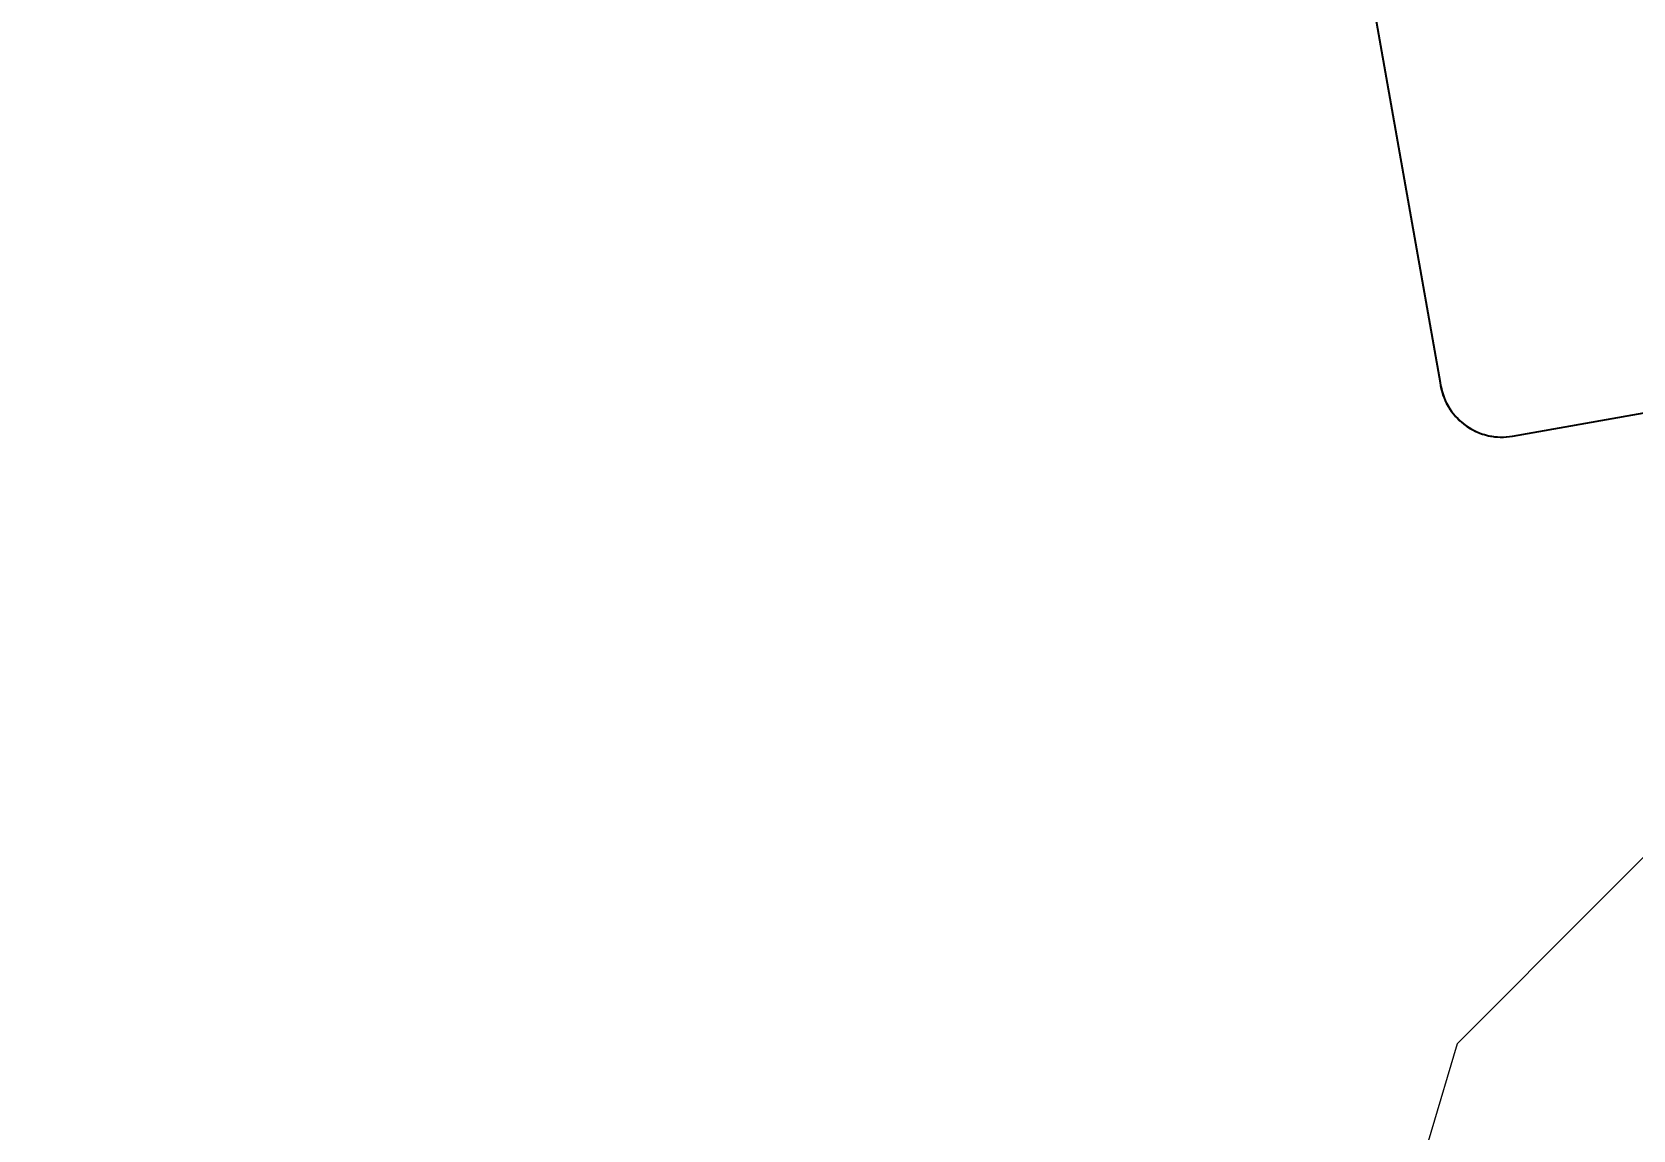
# Model space of a CAD drawing. Header units: millimetres. Extents: x -65527 to 8894748, y -37603 to 223697.
# Drawn here: x -31432.32 to -31424.44, y 101108.53 to 101113.93 of the extents above; entities that cross this region are included whole.
import ezdxf
from ezdxf import colors
from ezdxf.entities.mleader import LeaderData, LeaderLine
from ezdxf.math import Vec2, Vec3

# ---------------------------------------------------------------- set-up
doc = ezdxf.new("R2010")
doc.units = ezdxf.units.MM
doc.header["$LTSCALE"] = 10
doc.layers.add('АР_Перегородки витражные', color=152, linetype='Continuous', lineweight=13)
doc.layers.add('Архитектура', color=251, linetype='Continuous')
doc.styles.add('ISOCPEUR', font='isocpeur.ttf', dxfattribs={"width": 0.7})

# ---------------------------------------------------------------- blocks, each defined once
blk = doc.blocks.new('стойка витр.')
at = {"lineweight": 0, "ltscale": 100, "transparency": 33554687}
blk.add_lwpolyline([(-0.0694, -6.3504), (8.119, -27.9437), (7.5529, -29.2016), (3.7908, -30.6282), (3.217, -29.8026), (3.3585, -29.4882), (1.7158, -25.1561), (1.5585, -25.0854), (-0.9021, -23.4106), (-2.2582, -23.2729)], dxfattribs=at)
blk = doc.blocks.new('A$Cf7573d2c')
at = {"color": 5, "lineweight": 0, "ltscale": 100, "transparency": 33554687}
blk.add_lwpolyline([(35.4262, -61.1536), (58.0917, -56.7271), (59.236, -57.4974), (60.0072, -61.4463), (59.0966, -61.8726), (58.8106, -61.68), (54.2634, -62.568), (54.1671, -62.7111), (52.1011, -64.8537), (51.7365, -66.1672)], dxfattribs=at)
at = {"layer": 'АР_Перегородки витражные', "rotation": 80.28340479355269}
blk.add_blockref('стойка витр.', (29.1786, -60.0134), dxfattribs=at)
blk = doc.blocks.new('A$Cec9b444d')
at = {"color": 241, "ltscale": 100, "true_color": 0xf7abae, "rotation": 359}
blk.add_blockref('A$Cf7573d2c', (-2406.3429, -6569.6697), dxfattribs=at)
blk = doc.blocks.new('_DOTSMALL')
at = {"color": 0, "linetype": 'ByBlock', "const_width": 0.5}
blk.add_lwpolyline([(-0.0625, 0, 1), (0.0625, 0, 1)], format="xyb", close=True, dxfattribs=at)

msp = doc.modelspace()

# ---------------------------------------------------------------- linework, layer by layer
at = {"layer": 'Архитектура', "lineweight": 25, "transparency": 33554684}
msp.add_lwpolyline([(-31426.4986, 101119.5001, 0.4144), (-31426.6468, 101119.2881), (-31425.3914, 101112.2051, 0.430028), (-31425.035, 101111.9408), (-31424.3147, 101112.0685, 0.109814)], format="xyb", dxfattribs=at)
msp.add_lwpolyline([(-31426.4986, 101119.5001, 0.4144), (-31426.6468, 101119.2881), (-31425.3914, 101112.2051, 0.430028), (-31425.035, 101111.9408), (-31424.3147, 101112.0685, 0.109814)], format="xyb", dxfattribs=at)
msp.add_lwpolyline([(-31426.4986, 101119.5001, 0.4144), (-31426.6468, 101119.2881), (-31425.3914, 101112.2051, 0.430028), (-31425.035, 101111.9408), (-31424.3147, 101112.0685, 0.109814)], format="xyb", dxfattribs=at)
msp.add_lwpolyline([(-31426.4986, 101119.5001, 0.4144), (-31426.6468, 101119.2881), (-31425.3914, 101112.2051, 0.430028), (-31425.035, 101111.9408), (-31424.3147, 101112.0685, 0.109814)], format="xyb", dxfattribs=at)
msp.add_lwpolyline([(-31426.4986, 101119.5001, 0.4144), (-31426.6468, 101119.2881), (-31425.3914, 101112.2051, 0.430028), (-31425.035, 101111.9408), (-31424.3147, 101112.0685, 0.109814)], format="xyb", dxfattribs=at)
msp.add_lwpolyline([(-31426.4986, 101119.5001, 0.4144), (-31426.6468, 101119.2881), (-31425.3914, 101112.2051, 0.430028), (-31425.035, 101111.9408), (-31424.3147, 101112.0685, 0.109814)], format="xyb", dxfattribs=at)
msp.add_lwpolyline([(-31426.4986, 101119.5001, 0.4144), (-31426.6468, 101119.2881), (-31425.3914, 101112.2051, 0.430028), (-31425.035, 101111.9408), (-31424.3147, 101112.0685, 0.109814)], format="xyb", dxfattribs=at)
msp.add_lwpolyline([(-31426.4986, 101119.5001, 0.4144), (-31426.6468, 101119.2881), (-31425.3914, 101112.2051, 0.430028), (-31425.035, 101111.9408), (-31424.3147, 101112.0685, 0.109814)], format="xyb", dxfattribs=at)
msp.add_lwpolyline([(-31426.4986, 101119.5001, 0.4144), (-31426.6468, 101119.2881), (-31425.3914, 101112.2051, 0.430028), (-31425.035, 101111.9408), (-31424.3147, 101112.0685, 0.109814)], format="xyb", dxfattribs=at)
msp.add_lwpolyline([(-31426.4986, 101119.5001, 0.4144), (-31426.6468, 101119.2881), (-31425.3914, 101112.2051, 0.430028), (-31425.035, 101111.9408), (-31424.3147, 101112.0685, 0.109814)], format="xyb", dxfattribs=at)
msp.add_lwpolyline([(-31426.4986, 101119.5001, 0.4144), (-31426.6468, 101119.2881), (-31425.3914, 101112.2051, 0.430028), (-31425.035, 101111.9408), (-31424.3147, 101112.0685, 0.109814)], format="xyb", dxfattribs=at)
msp.add_lwpolyline([(-31426.4986, 101119.5001, 0.4144), (-31426.6468, 101119.2881), (-31425.3914, 101112.2051, 0.430028), (-31425.035, 101111.9408), (-31424.3147, 101112.0685, 0.109814)], format="xyb", dxfattribs=at)
msp.add_lwpolyline([(-31426.4986, 101119.5001, 0.4144), (-31426.6468, 101119.2881), (-31425.3914, 101112.2051, 0.430028), (-31425.035, 101111.9408), (-31424.3147, 101112.0685, 0.109814)], format="xyb", dxfattribs=at)
msp.add_lwpolyline([(-31426.4986, 101119.5001, 0.4144), (-31426.6468, 101119.2881), (-31425.3914, 101112.2051, 0.430028), (-31425.035, 101111.9408), (-31424.3147, 101112.0685, 0.109814)], format="xyb", dxfattribs=at)
msp.add_lwpolyline([(-31426.4986, 101119.5001, 0.4144), (-31426.6468, 101119.2881), (-31425.3914, 101112.2051, 0.430028), (-31425.035, 101111.9408), (-31424.3147, 101112.0685, 0.109814)], format="xyb", dxfattribs=at)
msp.add_lwpolyline([(-31426.4986, 101119.5001, 0.4144), (-31426.6468, 101119.2881), (-31425.3914, 101112.2051, 0.430028), (-31425.035, 101111.9408), (-31424.3147, 101112.0685, 0.109814)], format="xyb", dxfattribs=at)
msp.add_lwpolyline([(-31426.4986, 101119.5001, 0.4144), (-31426.6468, 101119.2881), (-31425.3914, 101112.2051, 0.430028), (-31425.035, 101111.9408), (-31424.3147, 101112.0685, 0.109814)], format="xyb", dxfattribs=at)
msp.add_lwpolyline([(-31426.4986, 101119.5001, 0.4144), (-31426.6468, 101119.2881), (-31425.3914, 101112.2051, 0.430028), (-31425.035, 101111.9408), (-31424.3147, 101112.0685, 0.109814)], format="xyb", dxfattribs=at)
msp.add_lwpolyline([(-31426.4986, 101119.5001, 0.4144), (-31426.6468, 101119.2881), (-31425.3914, 101112.2051, 0.430028), (-31425.035, 101111.9408), (-31424.3147, 101112.0685, 0.109814)], format="xyb", dxfattribs=at)
msp.add_lwpolyline([(-31426.4986, 101119.5001, 0.4144), (-31426.6468, 101119.2881), (-31425.3914, 101112.2051, 0.430028), (-31425.035, 101111.9408), (-31424.3147, 101112.0685, 0.109814)], format="xyb", dxfattribs=at)
msp.add_lwpolyline([(-31426.4986, 101119.5001, 0.4144), (-31426.6468, 101119.2881), (-31425.3914, 101112.2051, 0.430028), (-31425.035, 101111.9408), (-31424.3147, 101112.0685, 0.109814)], format="xyb", dxfattribs=at)
msp.add_lwpolyline([(-31426.4986, 101119.5001, 0.4144), (-31426.6468, 101119.2881), (-31425.3914, 101112.2051, 0.430028), (-31425.035, 101111.9408), (-31424.3147, 101112.0685, 0.109814)], format="xyb", dxfattribs=at)
msp.add_lwpolyline([(-31426.4986, 101119.5001, 0.4144), (-31426.6468, 101119.2881), (-31425.3914, 101112.2051, 0.430028), (-31425.035, 101111.9408), (-31424.3147, 101112.0685, 0.109814)], format="xyb", dxfattribs=at)
msp.add_lwpolyline([(-31426.4986, 101119.5001, 0.4144), (-31426.6468, 101119.2881), (-31425.3914, 101112.2051, 0.430028), (-31425.035, 101111.9408), (-31424.3147, 101112.0685, 0.109814)], format="xyb", dxfattribs=at)
msp.add_lwpolyline([(-31426.4986, 101119.5001, 0.4144), (-31426.6468, 101119.2881), (-31425.3914, 101112.2051, 0.430028), (-31425.035, 101111.9408), (-31424.3147, 101112.0685, 0.109814)], format="xyb", dxfattribs=at)
msp.add_lwpolyline([(-31426.4986, 101119.5001, 0.4144), (-31426.6468, 101119.2881), (-31425.3914, 101112.2051, 0.430028), (-31425.035, 101111.9408), (-31424.3147, 101112.0685, 0.109814)], format="xyb", dxfattribs=at)
msp.add_lwpolyline([(-31426.4986, 101119.5001, 0.4144), (-31426.6468, 101119.2881), (-31425.3914, 101112.2051, 0.430028), (-31425.035, 101111.9408), (-31424.3147, 101112.0685, 0.109814)], format="xyb", dxfattribs=at)
msp.add_lwpolyline([(-31426.4986, 101119.5001, 0.4144), (-31426.6468, 101119.2881), (-31425.3914, 101112.2051, 0.430028), (-31425.035, 101111.9408), (-31424.3147, 101112.0685, 0.109814)], format="xyb", dxfattribs=at)
msp.add_lwpolyline([(-31426.4986, 101119.5001, 0.4144), (-31426.6468, 101119.2881), (-31425.3914, 101112.2051, 0.430028), (-31425.035, 101111.9408), (-31424.3147, 101112.0685, 0.109814)], format="xyb", dxfattribs=at)
msp.add_lwpolyline([(-31426.4986, 101119.5001, 0.4144), (-31426.6468, 101119.2881), (-31425.3914, 101112.2051, 0.430028), (-31425.035, 101111.9408), (-31424.3147, 101112.0685, 0.109814)], format="xyb", dxfattribs=at)
msp.add_lwpolyline([(-31426.4986, 101119.5001, 0.4144), (-31426.6468, 101119.2881), (-31425.3914, 101112.2051, 0.430028), (-31425.035, 101111.9408), (-31424.3147, 101112.0685, 0.109814)], format="xyb", dxfattribs=at)
msp.add_lwpolyline([(-31426.4986, 101119.5001, 0.4144), (-31426.6468, 101119.2881), (-31425.3914, 101112.2051, 0.430028), (-31425.035, 101111.9408), (-31424.3147, 101112.0685, 0.109814)], format="xyb", dxfattribs=at)
msp.add_lwpolyline([(-31426.4986, 101119.5001, 0.4144), (-31426.6468, 101119.2881), (-31425.3914, 101112.2051, 0.430028), (-31425.035, 101111.9408), (-31424.3147, 101112.0685, 0.109814)], format="xyb", dxfattribs=at)
msp.add_lwpolyline([(-31426.4986, 101119.5001, 0.4144), (-31426.6468, 101119.2881), (-31425.3914, 101112.2051, 0.430028), (-31425.035, 101111.9408), (-31424.3147, 101112.0685, 0.109814)], format="xyb", dxfattribs=at)
msp.add_lwpolyline([(-31426.4986, 101119.5001, 0.4144), (-31426.6468, 101119.2881), (-31425.3914, 101112.2051, 0.430028), (-31425.035, 101111.9408), (-31424.3147, 101112.0685, 0.109814)], format="xyb", dxfattribs=at)
msp.add_lwpolyline([(-31426.4986, 101119.5001, 0.4144), (-31426.6468, 101119.2881), (-31425.3914, 101112.2051, 0.430028), (-31425.035, 101111.9408), (-31424.3147, 101112.0685, 0.109814)], format="xyb", dxfattribs=at)
msp.add_lwpolyline([(-31426.4986, 101119.5001, 0.4144), (-31426.6468, 101119.2881), (-31425.3914, 101112.2051, 0.430028), (-31425.035, 101111.9408), (-31424.3147, 101112.0685, 0.109814)], format="xyb", dxfattribs=at)
msp.add_lwpolyline([(-31426.4986, 101119.5001, 0.4144), (-31426.6468, 101119.2881), (-31425.3914, 101112.2051, 0.430028), (-31425.035, 101111.9408), (-31424.3147, 101112.0685, 0.109814)], format="xyb", dxfattribs=at)
msp.add_lwpolyline([(-31426.4986, 101119.5001, 0.4144), (-31426.6468, 101119.2881), (-31425.3914, 101112.2051, 0.430028), (-31425.035, 101111.9408), (-31424.3147, 101112.0685, 0.109814)], format="xyb", dxfattribs=at)
msp.add_lwpolyline([(-31426.4986, 101119.5001, 0.4144), (-31426.6468, 101119.2881), (-31425.3914, 101112.2051, 0.430028), (-31425.035, 101111.9408), (-31424.3147, 101112.0685, 0.109814)], format="xyb", dxfattribs=at)
msp.add_lwpolyline([(-31426.4986, 101119.5001, 0.4144), (-31426.6468, 101119.2881), (-31425.3914, 101112.2051, 0.430028), (-31425.035, 101111.9408), (-31424.3147, 101112.0685, 0.109814)], format="xyb", dxfattribs=at)
msp.add_lwpolyline([(-31426.4986, 101119.5001, 0.4144), (-31426.6468, 101119.2881), (-31425.3914, 101112.2051, 0.430028), (-31425.035, 101111.9408), (-31424.3147, 101112.0685, 0.109814)], format="xyb", dxfattribs=at)
msp.add_lwpolyline([(-31426.4986, 101119.5001, 0.4144), (-31426.6468, 101119.2881), (-31425.3914, 101112.2051, 0.430028), (-31425.035, 101111.9408), (-31424.3147, 101112.0685, 0.109814)], format="xyb", dxfattribs=at)
msp.add_lwpolyline([(-31426.4986, 101119.5001, 0.4144), (-31426.6468, 101119.2881), (-31425.3914, 101112.2051, 0.430028), (-31425.035, 101111.9408), (-31424.3147, 101112.0685, 0.109814)], format="xyb", dxfattribs=at)
msp.add_lwpolyline([(-31426.4986, 101119.5001, 0.4144), (-31426.6468, 101119.2881), (-31425.3914, 101112.2051, 0.430028), (-31425.035, 101111.9408), (-31424.3147, 101112.0685, 0.109814)], format="xyb", dxfattribs=at)
msp.add_lwpolyline([(-31426.4986, 101119.5001, 0.4144), (-31426.6468, 101119.2881), (-31425.3914, 101112.2051, 0.430028), (-31425.035, 101111.9408), (-31424.3147, 101112.0685, 0.109814)], format="xyb", dxfattribs=at)
msp.add_lwpolyline([(-31426.4986, 101119.5001, 0.4144), (-31426.6468, 101119.2881), (-31425.3914, 101112.2051, 0.430028), (-31425.035, 101111.9408), (-31424.3147, 101112.0685, 0.109814)], format="xyb", dxfattribs=at)
msp.add_lwpolyline([(-31426.4986, 101119.5001, 0.4144), (-31426.6468, 101119.2881), (-31425.3914, 101112.2051, 0.430028), (-31425.035, 101111.9408), (-31424.3147, 101112.0685, 0.109814)], format="xyb", dxfattribs=at)
msp.add_lwpolyline([(-31426.4986, 101119.5001, 0.4144), (-31426.6468, 101119.2881), (-31425.3914, 101112.2051, 0.430028), (-31425.035, 101111.9408), (-31424.3147, 101112.0685, 0.109814)], format="xyb", dxfattribs=at)
msp.add_lwpolyline([(-31426.4986, 101119.5001, 0.4144), (-31426.6468, 101119.2881), (-31425.3914, 101112.2051, 0.430028), (-31425.035, 101111.9408), (-31424.3147, 101112.0685, 0.109814)], format="xyb", dxfattribs=at)
msp.add_lwpolyline([(-31426.4986, 101119.5001, 0.4144), (-31426.6468, 101119.2881), (-31425.3914, 101112.2051, 0.430028), (-31425.035, 101111.9408), (-31424.3147, 101112.0685, 0.109814)], format="xyb", dxfattribs=at)
msp.add_lwpolyline([(-31426.4986, 101119.5001, 0.4144), (-31426.6468, 101119.2881), (-31425.3914, 101112.2051, 0.430028), (-31425.035, 101111.9408), (-31424.3147, 101112.0685, 0.109814)], format="xyb", dxfattribs=at)
msp.add_lwpolyline([(-31426.4986, 101119.5001, 0.4144), (-31426.6468, 101119.2881), (-31425.3914, 101112.2051, 0.430028), (-31425.035, 101111.9408), (-31424.3147, 101112.0685, 0.109814)], format="xyb", dxfattribs=at)
msp.add_lwpolyline([(-31426.4986, 101119.5001, 0.4144), (-31426.6468, 101119.2881), (-31425.3914, 101112.2051, 0.430028), (-31425.035, 101111.9408), (-31424.3147, 101112.0685, 0.109814)], format="xyb", dxfattribs=at)
msp.add_lwpolyline([(-31426.4986, 101119.5001, 0.4144), (-31426.6468, 101119.2881), (-31425.3914, 101112.2051, 0.430028), (-31425.035, 101111.9408), (-31424.3147, 101112.0685, 0.109814)], format="xyb", dxfattribs=at)
msp.add_lwpolyline([(-31426.4986, 101119.5001, 0.4144), (-31426.6468, 101119.2881), (-31425.3914, 101112.2051, 0.430028), (-31425.035, 101111.9408), (-31424.3147, 101112.0685, 0.109814)], format="xyb", dxfattribs=at)
msp.add_lwpolyline([(-31426.4986, 101119.5001, 0.4144), (-31426.6468, 101119.2881), (-31425.3914, 101112.2051, 0.430028), (-31425.035, 101111.9408), (-31424.3147, 101112.0685, 0.109814)], format="xyb", dxfattribs=at)
msp.add_lwpolyline([(-31426.4986, 101119.5001, 0.4144), (-31426.6468, 101119.2881), (-31425.3914, 101112.2051, 0.430028), (-31425.035, 101111.9408), (-31424.3147, 101112.0685, 0.109814)], format="xyb", dxfattribs=at)
msp.add_lwpolyline([(-31426.4986, 101119.5001, 0.4144), (-31426.6468, 101119.2881), (-31425.3914, 101112.2051, 0.430028), (-31425.035, 101111.9408), (-31424.3147, 101112.0685, 0.109814)], format="xyb", dxfattribs=at)
msp.add_lwpolyline([(-31426.4986, 101119.5001, 0.4144), (-31426.6468, 101119.2881), (-31425.3914, 101112.2051, 0.430028), (-31425.035, 101111.9408), (-31424.3147, 101112.0685, 0.109814)], format="xyb", dxfattribs=at)
msp.add_lwpolyline([(-31426.4986, 101119.5001, 0.4144), (-31426.6468, 101119.2881), (-31425.3914, 101112.2051, 0.430028), (-31425.035, 101111.9408), (-31424.3147, 101112.0685, 0.109814)], format="xyb", dxfattribs=at)
msp.add_lwpolyline([(-31426.4986, 101119.5001, 0.4144), (-31426.6468, 101119.2881), (-31425.3914, 101112.2051, 0.430028), (-31425.035, 101111.9408), (-31424.3147, 101112.0685, 0.109814)], format="xyb", dxfattribs=at)
msp.add_lwpolyline([(-31426.4986, 101119.5001, 0.4144), (-31426.6468, 101119.2881), (-31425.3914, 101112.2051, 0.430028), (-31425.035, 101111.9408), (-31424.3147, 101112.0685, 0.109814)], format="xyb", dxfattribs=at)
msp.add_lwpolyline([(-31426.4986, 101119.5001, 0.4144), (-31426.6468, 101119.2881), (-31425.3914, 101112.2051, 0.430028), (-31425.035, 101111.9408), (-31424.3147, 101112.0685, 0.109814)], format="xyb", dxfattribs=at)
msp.add_lwpolyline([(-31426.4986, 101119.5001, 0.4144), (-31426.6468, 101119.2881), (-31425.3914, 101112.2051, 0.430028), (-31425.035, 101111.9408), (-31424.3147, 101112.0685, 0.109814)], format="xyb", dxfattribs=at)
msp.add_lwpolyline([(-31426.4986, 101119.5001, 0.4144), (-31426.6468, 101119.2881), (-31425.3914, 101112.2051, 0.430028), (-31425.035, 101111.9408), (-31424.3147, 101112.0685, 0.109814)], format="xyb", dxfattribs=at)
msp.add_lwpolyline([(-31426.4986, 101119.5001, 0.4144), (-31426.6468, 101119.2881), (-31425.3914, 101112.2051, 0.430028), (-31425.035, 101111.9408), (-31424.3147, 101112.0685, 0.109814)], format="xyb", dxfattribs=at)
msp.add_lwpolyline([(-31426.4986, 101119.5001, 0.4144), (-31426.6468, 101119.2881), (-31425.3914, 101112.2051, 0.430028), (-31425.035, 101111.9408), (-31424.3147, 101112.0685, 0.109814)], format="xyb", dxfattribs=at)
msp.add_lwpolyline([(-31426.4986, 101119.5001, 0.4144), (-31426.6468, 101119.2881), (-31425.3914, 101112.2051, 0.430028), (-31425.035, 101111.9408), (-31424.3147, 101112.0685, 0.109814)], format="xyb", dxfattribs=at)
msp.add_lwpolyline([(-31426.4986, 101119.5001, 0.4144), (-31426.6468, 101119.2881), (-31425.3914, 101112.2051, 0.430028), (-31425.035, 101111.9408), (-31424.3147, 101112.0685, 0.109814)], format="xyb", dxfattribs=at)
msp.add_lwpolyline([(-31426.4986, 101119.5001, 0.4144), (-31426.6468, 101119.2881), (-31425.3914, 101112.2051, 0.430028), (-31425.035, 101111.9408), (-31424.3147, 101112.0685, 0.109814)], format="xyb", dxfattribs=at)
msp.add_lwpolyline([(-31426.4986, 101119.5001, 0.4144), (-31426.6468, 101119.2881), (-31425.3914, 101112.2051, 0.430028), (-31425.035, 101111.9408), (-31424.3147, 101112.0685, 0.109814)], format="xyb", dxfattribs=at)
msp.add_lwpolyline([(-31426.4986, 101119.5001, 0.4144), (-31426.6468, 101119.2881), (-31425.3914, 101112.2051, 0.430028), (-31425.035, 101111.9408), (-31424.3147, 101112.0685, 0.109814)], format="xyb", dxfattribs=at)
msp.add_lwpolyline([(-31426.4986, 101119.5001, 0.4144), (-31426.6468, 101119.2881), (-31425.3914, 101112.2051, 0.430028), (-31425.035, 101111.9408), (-31424.3147, 101112.0685, 0.109814)], format="xyb", dxfattribs=at)
msp.add_lwpolyline([(-31426.4986, 101119.5001, 0.4144), (-31426.6468, 101119.2881), (-31425.3914, 101112.2051, 0.430028), (-31425.035, 101111.9408), (-31424.3147, 101112.0685, 0.109814)], format="xyb", dxfattribs=at)
msp.add_lwpolyline([(-31426.4986, 101119.5001, 0.4144), (-31426.6468, 101119.2881), (-31425.3914, 101112.2051, 0.430028), (-31425.035, 101111.9408), (-31424.3147, 101112.0685, 0.109814)], format="xyb", dxfattribs=at)
msp.add_lwpolyline([(-31426.4986, 101119.5001, 0.4144), (-31426.6468, 101119.2881), (-31425.3914, 101112.2051, 0.430028), (-31425.035, 101111.9408), (-31424.3147, 101112.0685, 0.109814)], format="xyb", dxfattribs=at)
msp.add_lwpolyline([(-31426.4986, 101119.5001, 0.4144), (-31426.6468, 101119.2881), (-31425.3914, 101112.2051, 0.430028), (-31425.035, 101111.9408), (-31424.3147, 101112.0685, 0.109814)], format="xyb", dxfattribs=at)
msp.add_lwpolyline([(-31426.4986, 101119.5001, 0.4144), (-31426.6468, 101119.2881), (-31425.3914, 101112.2051, 0.430028), (-31425.035, 101111.9408), (-31424.3147, 101112.0685, 0.109814)], format="xyb", dxfattribs=at)
msp.add_lwpolyline([(-31426.4986, 101119.5001, 0.4144), (-31426.6468, 101119.2881), (-31425.3914, 101112.2051, 0.430028), (-31425.035, 101111.9408), (-31424.3147, 101112.0685, 0.109814)], format="xyb", dxfattribs=at)
msp.add_lwpolyline([(-31426.4986, 101119.5001, 0.4144), (-31426.6468, 101119.2881), (-31425.3914, 101112.2051, 0.430028), (-31425.035, 101111.9408), (-31424.3147, 101112.0685, 0.109814)], format="xyb", dxfattribs=at)
msp.add_lwpolyline([(-31426.4986, 101119.5001, 0.4144), (-31426.6468, 101119.2881), (-31425.3914, 101112.2051, 0.430028), (-31425.035, 101111.9408), (-31424.3147, 101112.0685, 0.109814)], format="xyb", dxfattribs=at)
msp.add_lwpolyline([(-31426.4986, 101119.5001, 0.4144), (-31426.6468, 101119.2881), (-31425.3914, 101112.2051, 0.430028), (-31425.035, 101111.9408), (-31424.3147, 101112.0685, 0.109814)], format="xyb", dxfattribs=at)
msp.add_lwpolyline([(-31426.4986, 101119.5001, 0.4144), (-31426.6468, 101119.2881), (-31425.3914, 101112.2051, 0.430028), (-31425.035, 101111.9408), (-31424.3147, 101112.0685, 0.109814)], format="xyb", dxfattribs=at)
msp.add_lwpolyline([(-31426.4986, 101119.5001, 0.4144), (-31426.6468, 101119.2881), (-31425.3914, 101112.2051, 0.430028), (-31425.035, 101111.9408), (-31424.3147, 101112.0685, 0.109814)], format="xyb", dxfattribs=at)
msp.add_lwpolyline([(-31426.4986, 101119.5001, 0.4144), (-31426.6468, 101119.2881), (-31425.3914, 101112.2051, 0.430028), (-31425.035, 101111.9408), (-31424.3147, 101112.0685, 0.109814)], format="xyb", dxfattribs=at)
msp.add_lwpolyline([(-31426.4986, 101119.5001, 0.4144), (-31426.6468, 101119.2881), (-31425.3914, 101112.2051, 0.430028), (-31425.035, 101111.9408), (-31424.3147, 101112.0685, 0.109814)], format="xyb", dxfattribs=at)
msp.add_lwpolyline([(-31426.4986, 101119.5001, 0.4144), (-31426.6468, 101119.2881), (-31425.3914, 101112.2051, 0.430028), (-31425.035, 101111.9408), (-31424.3147, 101112.0685, 0.109814)], format="xyb", dxfattribs=at)
msp.add_lwpolyline([(-31426.4986, 101119.5001, 0.4144), (-31426.6468, 101119.2881), (-31425.3914, 101112.2051, 0.430028), (-31425.035, 101111.9408), (-31424.3147, 101112.0685, 0.109814)], format="xyb", dxfattribs=at)
msp.add_lwpolyline([(-31426.4986, 101119.5001, 0.4144), (-31426.6468, 101119.2881), (-31425.3914, 101112.2051, 0.430028), (-31425.035, 101111.9408), (-31424.3147, 101112.0685, 0.109814)], format="xyb", dxfattribs=at)
msp.add_lwpolyline([(-31426.4986, 101119.5001, 0.4144), (-31426.6468, 101119.2881), (-31425.3914, 101112.2051, 0.430028), (-31425.035, 101111.9408), (-31424.3147, 101112.0685, 0.109814)], format="xyb", dxfattribs=at)
msp.add_lwpolyline([(-31426.4986, 101119.5001, 0.4144), (-31426.6468, 101119.2881), (-31425.3914, 101112.2051, 0.430028), (-31425.035, 101111.9408), (-31424.3147, 101112.0685, 0.109814)], format="xyb", dxfattribs=at)
msp.add_lwpolyline([(-31426.4986, 101119.5001, 0.4144), (-31426.6468, 101119.2881), (-31425.3914, 101112.2051, 0.430028), (-31425.035, 101111.9408), (-31424.3147, 101112.0685, 0.109814)], format="xyb", dxfattribs=at)
msp.add_lwpolyline([(-31426.4986, 101119.5001, 0.4144), (-31426.6468, 101119.2881), (-31425.3914, 101112.2051, 0.430028), (-31425.035, 101111.9408), (-31424.3147, 101112.0685, 0.109814)], format="xyb", dxfattribs=at)
msp.add_lwpolyline([(-31426.4986, 101119.5001, 0.4144), (-31426.6468, 101119.2881), (-31425.3914, 101112.2051, 0.430028), (-31425.035, 101111.9408), (-31424.3147, 101112.0685, 0.109814)], format="xyb", dxfattribs=at)
msp.add_lwpolyline([(-31426.4986, 101119.5001, 0.4144), (-31426.6468, 101119.2881), (-31425.3914, 101112.2051, 0.430028), (-31425.035, 101111.9408), (-31424.3147, 101112.0685, 0.109814)], format="xyb", dxfattribs=at)
msp.add_lwpolyline([(-31426.4986, 101119.5001, 0.4144), (-31426.6468, 101119.2881), (-31425.3914, 101112.2051, 0.430028), (-31425.035, 101111.9408), (-31424.3147, 101112.0685, 0.109814)], format="xyb", dxfattribs=at)
msp.add_lwpolyline([(-31426.4986, 101119.5001, 0.4144), (-31426.6468, 101119.2881), (-31425.3914, 101112.2051, 0.430028), (-31425.035, 101111.9408), (-31424.3147, 101112.0685, 0.109814)], format="xyb", dxfattribs=at)
msp.add_lwpolyline([(-31426.4986, 101119.5001, 0.4144), (-31426.6468, 101119.2881), (-31425.3914, 101112.2051, 0.430028), (-31425.035, 101111.9408), (-31424.3147, 101112.0685, 0.109814)], format="xyb", dxfattribs=at)
msp.add_lwpolyline([(-31426.4986, 101119.5001, 0.4144), (-31426.6468, 101119.2881), (-31425.3914, 101112.2051, 0.430028), (-31425.035, 101111.9408), (-31424.3147, 101112.0685, 0.109814)], format="xyb", dxfattribs=at)
msp.add_lwpolyline([(-31426.4986, 101119.5001, 0.4144), (-31426.6468, 101119.2881), (-31425.3914, 101112.2051, 0.430028), (-31425.035, 101111.9408), (-31424.3147, 101112.0685, 0.109814)], format="xyb", dxfattribs=at)
msp.add_lwpolyline([(-31426.4986, 101119.5001, 0.4144), (-31426.6468, 101119.2881), (-31425.3914, 101112.2051, 0.430028), (-31425.035, 101111.9408), (-31424.3147, 101112.0685, 0.109814)], format="xyb", dxfattribs=at)
msp.add_lwpolyline([(-31426.4986, 101119.5001, 0.4144), (-31426.6468, 101119.2881), (-31425.3914, 101112.2051, 0.430028), (-31425.035, 101111.9408), (-31424.3147, 101112.0685, 0.109814)], format="xyb", dxfattribs=at)
msp.add_lwpolyline([(-31426.4986, 101119.5001, 0.4144), (-31426.6468, 101119.2881), (-31425.3914, 101112.2051, 0.430028), (-31425.035, 101111.9408), (-31424.3147, 101112.0685, 0.109814)], format="xyb", dxfattribs=at)
msp.add_lwpolyline([(-31426.4986, 101119.5001, 0.4144), (-31426.6468, 101119.2881), (-31425.3914, 101112.2051, 0.430028), (-31425.035, 101111.9408), (-31424.3147, 101112.0685, 0.109814)], format="xyb", dxfattribs=at)
msp.add_lwpolyline([(-31426.4986, 101119.5001, 0.4144), (-31426.6468, 101119.2881), (-31425.3914, 101112.2051, 0.430028), (-31425.035, 101111.9408), (-31424.3147, 101112.0685, 0.109814)], format="xyb", dxfattribs=at)
msp.add_lwpolyline([(-31426.4986, 101119.5001, 0.4144), (-31426.6468, 101119.2881), (-31425.3914, 101112.2051, 0.430028), (-31425.035, 101111.9408), (-31424.3147, 101112.0685, 0.109814)], format="xyb", dxfattribs=at)
msp.add_lwpolyline([(-31426.4986, 101119.5001, 0.4144), (-31426.6468, 101119.2881), (-31425.3914, 101112.2051, 0.430028), (-31425.035, 101111.9408), (-31424.3147, 101112.0685, 0.109814)], format="xyb", dxfattribs=at)
msp.add_lwpolyline([(-31426.4986, 101119.5001, 0.4144), (-31426.6468, 101119.2881), (-31425.3914, 101112.2051, 0.430028), (-31425.035, 101111.9408), (-31424.3147, 101112.0685, 0.109814)], format="xyb", dxfattribs=at)
msp.add_lwpolyline([(-31426.4986, 101119.5001, 0.4144), (-31426.6468, 101119.2881), (-31425.3914, 101112.2051, 0.430028), (-31425.035, 101111.9408), (-31424.3147, 101112.0685, 0.109814)], format="xyb", dxfattribs=at)
msp.add_lwpolyline([(-31426.4986, 101119.5001, 0.4144), (-31426.6468, 101119.2881), (-31425.3914, 101112.2051, 0.430028), (-31425.035, 101111.9408), (-31424.3147, 101112.0685, 0.109814)], format="xyb", dxfattribs=at)
msp.add_lwpolyline([(-31426.4986, 101119.5001, 0.4144), (-31426.6468, 101119.2881), (-31425.3914, 101112.2051, 0.430028), (-31425.035, 101111.9408), (-31424.3147, 101112.0685, 0.109814)], format="xyb", dxfattribs=at)
msp.add_lwpolyline([(-31426.4986, 101119.5001, 0.4144), (-31426.6468, 101119.2881), (-31425.3914, 101112.2051, 0.430028), (-31425.035, 101111.9408), (-31424.3147, 101112.0685, 0.109814)], format="xyb", dxfattribs=at)
msp.add_lwpolyline([(-31426.4986, 101119.5001, 0.4144), (-31426.6468, 101119.2881), (-31425.3914, 101112.2051, 0.430028), (-31425.035, 101111.9408), (-31424.3147, 101112.0685, 0.109814)], format="xyb", dxfattribs=at)
msp.add_lwpolyline([(-31426.4986, 101119.5001, 0.4144), (-31426.6468, 101119.2881), (-31425.3914, 101112.2051, 0.430028), (-31425.035, 101111.9408), (-31424.3147, 101112.0685, 0.109814)], format="xyb", dxfattribs=at)
msp.add_lwpolyline([(-31426.4986, 101119.5001, 0.4144), (-31426.6468, 101119.2881), (-31425.3914, 101112.2051, 0.430028), (-31425.035, 101111.9408), (-31424.3147, 101112.0685, 0.109814)], format="xyb", dxfattribs=at)
msp.add_lwpolyline([(-31426.4986, 101119.5001, 0.4144), (-31426.6468, 101119.2881), (-31425.3914, 101112.2051, 0.430028), (-31425.035, 101111.9408), (-31424.3147, 101112.0685, 0.109814)], format="xyb", dxfattribs=at)
msp.add_lwpolyline([(-31426.4986, 101119.5001, 0.4144), (-31426.6468, 101119.2881), (-31425.3914, 101112.2051, 0.430028), (-31425.035, 101111.9408), (-31424.3147, 101112.0685, 0.109814)], format="xyb", dxfattribs=at)
msp.add_lwpolyline([(-31426.4986, 101119.5001, 0.4144), (-31426.6468, 101119.2881), (-31425.3914, 101112.2051, 0.430028), (-31425.035, 101111.9408), (-31424.3147, 101112.0685, 0.109814)], format="xyb", dxfattribs=at)
msp.add_lwpolyline([(-31426.4986, 101119.5001, 0.4144), (-31426.6468, 101119.2881), (-31425.3914, 101112.2051, 0.430028), (-31425.035, 101111.9408), (-31424.3147, 101112.0685, 0.109814)], format="xyb", dxfattribs=at)
msp.add_lwpolyline([(-31426.4986, 101119.5001, 0.4144), (-31426.6468, 101119.2881), (-31425.3914, 101112.2051, 0.430028), (-31425.035, 101111.9408), (-31424.3147, 101112.0685, 0.109814)], format="xyb", dxfattribs=at)
msp.add_lwpolyline([(-31426.4986, 101119.5001, 0.4144), (-31426.6468, 101119.2881), (-31425.3914, 101112.2051, 0.430028), (-31425.035, 101111.9408), (-31424.3147, 101112.0685, 0.109814)], format="xyb", dxfattribs=at)
msp.add_lwpolyline([(-31426.4986, 101119.5001, 0.4144), (-31426.6468, 101119.2881), (-31425.3914, 101112.2051, 0.430028), (-31425.035, 101111.9408), (-31424.3147, 101112.0685, 0.109814)], format="xyb", dxfattribs=at)
msp.add_lwpolyline([(-31426.4986, 101119.5001, 0.4144), (-31426.6468, 101119.2881), (-31425.3914, 101112.2051, 0.430028), (-31425.035, 101111.9408), (-31424.3147, 101112.0685, 0.109814)], format="xyb", dxfattribs=at)
msp.add_lwpolyline([(-31426.4986, 101119.5001, 0.4144), (-31426.6468, 101119.2881), (-31425.3914, 101112.2051, 0.430028), (-31425.035, 101111.9408), (-31424.3147, 101112.0685, 0.109814)], format="xyb", dxfattribs=at)
msp.add_lwpolyline([(-31426.4986, 101119.5001, 0.4144), (-31426.6468, 101119.2881), (-31425.3914, 101112.2051, 0.430028), (-31425.035, 101111.9408), (-31424.3147, 101112.0685, 0.109814)], format="xyb", dxfattribs=at)
msp.add_lwpolyline([(-31426.4986, 101119.5001, 0.4144), (-31426.6468, 101119.2881), (-31425.3914, 101112.2051, 0.430028), (-31425.035, 101111.9408), (-31424.3147, 101112.0685, 0.109814)], format="xyb", dxfattribs=at)
msp.add_lwpolyline([(-31426.4986, 101119.5001, 0.4144), (-31426.6468, 101119.2881), (-31425.3914, 101112.2051, 0.430028), (-31425.035, 101111.9408), (-31424.3147, 101112.0685, 0.109814)], format="xyb", dxfattribs=at)
msp.add_lwpolyline([(-31426.4986, 101119.5001, 0.4144), (-31426.6468, 101119.2881), (-31425.3914, 101112.2051, 0.430028), (-31425.035, 101111.9408), (-31424.3147, 101112.0685, 0.109814)], format="xyb", dxfattribs=at)
msp.add_lwpolyline([(-31426.4986, 101119.5001, 0.4144), (-31426.6468, 101119.2881), (-31425.3914, 101112.2051, 0.430028), (-31425.035, 101111.9408), (-31424.3147, 101112.0685, 0.109814)], format="xyb", dxfattribs=at)
msp.add_lwpolyline([(-31426.4986, 101119.5001, 0.4144), (-31426.6468, 101119.2881), (-31425.3914, 101112.2051, 0.430028), (-31425.035, 101111.9408), (-31424.3147, 101112.0685, 0.109814)], format="xyb", dxfattribs=at)
msp.add_lwpolyline([(-31426.4986, 101119.5001, 0.4144), (-31426.6468, 101119.2881), (-31425.3914, 101112.2051, 0.430028), (-31425.035, 101111.9408), (-31424.3147, 101112.0685, 0.109814)], format="xyb", dxfattribs=at)
msp.add_lwpolyline([(-31426.4986, 101119.5001, 0.4144), (-31426.6468, 101119.2881), (-31425.3914, 101112.2051, 0.430028), (-31425.035, 101111.9408), (-31424.3147, 101112.0685, 0.109814)], format="xyb", dxfattribs=at)
msp.add_lwpolyline([(-31426.4986, 101119.5001, 0.4144), (-31426.6468, 101119.2881), (-31425.3914, 101112.2051, 0.430028), (-31425.035, 101111.9408), (-31424.3147, 101112.0685, 0.109814)], format="xyb", dxfattribs=at)
msp.add_lwpolyline([(-31426.4986, 101119.5001, 0.4144), (-31426.6468, 101119.2881), (-31425.3914, 101112.2051, 0.430028), (-31425.035, 101111.9408), (-31424.3147, 101112.0685, 0.109814)], format="xyb", dxfattribs=at)
msp.add_lwpolyline([(-31426.4986, 101119.5001, 0.4144), (-31426.6468, 101119.2881), (-31425.3914, 101112.2051, 0.430028), (-31425.035, 101111.9408), (-31424.3147, 101112.0685, 0.109814)], format="xyb", dxfattribs=at)
msp.add_lwpolyline([(-31426.4986, 101119.5001, 0.4144), (-31426.6468, 101119.2881), (-31425.3914, 101112.2051, 0.430028), (-31425.035, 101111.9408), (-31424.3147, 101112.0685, 0.109814)], format="xyb", dxfattribs=at)
msp.add_lwpolyline([(-31426.4986, 101119.5001, 0.4144), (-31426.6468, 101119.2881), (-31425.3914, 101112.2051, 0.430028), (-31425.035, 101111.9408), (-31424.3147, 101112.0685, 0.109814)], format="xyb", dxfattribs=at)
msp.add_lwpolyline([(-31426.4986, 101119.5001, 0.4144), (-31426.6468, 101119.2881), (-31425.3914, 101112.2051, 0.430028), (-31425.035, 101111.9408), (-31424.3147, 101112.0685, 0.109814)], format="xyb", dxfattribs=at)
msp.add_lwpolyline([(-31426.4986, 101119.5001, 0.4144), (-31426.6468, 101119.2881), (-31425.3914, 101112.2051, 0.430028), (-31425.035, 101111.9408), (-31424.3147, 101112.0685, 0.109814)], format="xyb", dxfattribs=at)
msp.add_lwpolyline([(-31426.4986, 101119.5001, 0.4144), (-31426.6468, 101119.2881), (-31425.3914, 101112.2051, 0.430028), (-31425.035, 101111.9408), (-31424.3147, 101112.0685, 0.109814)], format="xyb", dxfattribs=at)
msp.add_lwpolyline([(-31426.4986, 101119.5001, 0.4144), (-31426.6468, 101119.2881), (-31425.3914, 101112.2051, 0.430028), (-31425.035, 101111.9408), (-31424.3147, 101112.0685, 0.109814)], format="xyb", dxfattribs=at)
msp.add_lwpolyline([(-31426.4986, 101119.5001, 0.4144), (-31426.6468, 101119.2881), (-31425.3914, 101112.2051, 0.430028), (-31425.035, 101111.9408), (-31424.3147, 101112.0685, 0.109814)], format="xyb", dxfattribs=at)
msp.add_lwpolyline([(-31426.4986, 101119.5001, 0.4144), (-31426.6468, 101119.2881), (-31425.3914, 101112.2051, 0.430028), (-31425.035, 101111.9408), (-31424.3147, 101112.0685, 0.109814)], format="xyb", dxfattribs=at)
msp.add_lwpolyline([(-31426.4986, 101119.5001, 0.4144), (-31426.6468, 101119.2881), (-31425.3914, 101112.2051, 0.430028), (-31425.035, 101111.9408), (-31424.3147, 101112.0685, 0.109814)], format="xyb", dxfattribs=at)
msp.add_lwpolyline([(-31426.4986, 101119.5001, 0.4144), (-31426.6468, 101119.2881), (-31425.3914, 101112.2051, 0.430028), (-31425.035, 101111.9408), (-31424.3147, 101112.0685, 0.109814)], format="xyb", dxfattribs=at)
msp.add_lwpolyline([(-31426.4986, 101119.5001, 0.4144), (-31426.6468, 101119.2881), (-31425.3914, 101112.2051, 0.430028), (-31425.035, 101111.9408), (-31424.3147, 101112.0685, 0.109814)], format="xyb", dxfattribs=at)
msp.add_lwpolyline([(-31426.4986, 101119.5001, 0.4144), (-31426.6468, 101119.2881), (-31425.3914, 101112.2051, 0.430028), (-31425.035, 101111.9408), (-31424.3147, 101112.0685, 0.109814)], format="xyb", dxfattribs=at)
msp.add_lwpolyline([(-31426.4986, 101119.5001, 0.4144), (-31426.6468, 101119.2881), (-31425.3914, 101112.2051, 0.430028), (-31425.035, 101111.9408), (-31424.3147, 101112.0685, 0.109814)], format="xyb", dxfattribs=at)
msp.add_lwpolyline([(-31426.4986, 101119.5001, 0.4144), (-31426.6468, 101119.2881), (-31425.3914, 101112.2051, 0.430028), (-31425.035, 101111.9408), (-31424.3147, 101112.0685, 0.109814)], format="xyb", dxfattribs=at)
msp.add_lwpolyline([(-31426.4986, 101119.5001, 0.4144), (-31426.6468, 101119.2881), (-31425.3914, 101112.2051, 0.430028), (-31425.035, 101111.9408), (-31424.3147, 101112.0685, 0.109814)], format="xyb", dxfattribs=at)
msp.add_lwpolyline([(-31426.4986, 101119.5001, 0.4144), (-31426.6468, 101119.2881), (-31425.3914, 101112.2051, 0.430028), (-31425.035, 101111.9408), (-31424.3147, 101112.0685, 0.109814)], format="xyb", dxfattribs=at)
msp.add_lwpolyline([(-31426.4986, 101119.5001, 0.4144), (-31426.6468, 101119.2881), (-31425.3914, 101112.2051, 0.430028), (-31425.035, 101111.9408), (-31424.3147, 101112.0685, 0.109814)], format="xyb", dxfattribs=at)
msp.add_lwpolyline([(-31426.4986, 101119.5001, 0.4144), (-31426.6468, 101119.2881), (-31425.3914, 101112.2051, 0.430028), (-31425.035, 101111.9408), (-31424.3147, 101112.0685, 0.109814)], format="xyb", dxfattribs=at)
msp.add_lwpolyline([(-31426.4986, 101119.5001, 0.4144), (-31426.6468, 101119.2881), (-31425.3914, 101112.2051, 0.430028), (-31425.035, 101111.9408), (-31424.3147, 101112.0685, 0.109814)], format="xyb", dxfattribs=at)
msp.add_lwpolyline([(-31426.4986, 101119.5001, 0.4144), (-31426.6468, 101119.2881), (-31425.3914, 101112.2051, 0.430028), (-31425.035, 101111.9408), (-31424.3147, 101112.0685, 0.109814)], format="xyb", dxfattribs=at)
msp.add_lwpolyline([(-31426.4986, 101119.5001, 0.4144), (-31426.6468, 101119.2881), (-31425.3914, 101112.2051, 0.430028), (-31425.035, 101111.9408), (-31424.3147, 101112.0685, 0.109814)], format="xyb", dxfattribs=at)
msp.add_lwpolyline([(-31426.4986, 101119.5001, 0.4144), (-31426.6468, 101119.2881), (-31425.3914, 101112.2051, 0.430028), (-31425.035, 101111.9408), (-31424.3147, 101112.0685, 0.109814)], format="xyb", dxfattribs=at)
msp.add_lwpolyline([(-31426.4986, 101119.5001, 0.4144), (-31426.6468, 101119.2881), (-31425.3914, 101112.2051, 0.430028), (-31425.035, 101111.9408), (-31424.3147, 101112.0685, 0.109814)], format="xyb", dxfattribs=at)
msp.add_lwpolyline([(-31426.4986, 101119.5001, 0.4144), (-31426.6468, 101119.2881), (-31425.3914, 101112.2051, 0.430028), (-31425.035, 101111.9408), (-31424.3147, 101112.0685, 0.109814)], format="xyb", dxfattribs=at)
msp.add_lwpolyline([(-31426.4986, 101119.5001, 0.4144), (-31426.6468, 101119.2881), (-31425.3914, 101112.2051, 0.430028), (-31425.035, 101111.9408), (-31424.3147, 101112.0685, 0.109814)], format="xyb", dxfattribs=at)
msp.add_lwpolyline([(-31426.4986, 101119.5001, 0.4144), (-31426.6468, 101119.2881), (-31425.3914, 101112.2051, 0.430028), (-31425.035, 101111.9408), (-31424.3147, 101112.0685, 0.109814)], format="xyb", dxfattribs=at)
msp.add_lwpolyline([(-31426.4986, 101119.5001, 0.4144), (-31426.6468, 101119.2881), (-31425.3914, 101112.2051, 0.430028), (-31425.035, 101111.9408), (-31424.3147, 101112.0685, 0.109814)], format="xyb", dxfattribs=at)
msp.add_lwpolyline([(-31426.4986, 101119.5001, 0.4144), (-31426.6468, 101119.2881), (-31425.3914, 101112.2051, 0.430028), (-31425.035, 101111.9408), (-31424.3147, 101112.0685, 0.109814)], format="xyb", dxfattribs=at)
msp.add_lwpolyline([(-31426.4986, 101119.5001, 0.4144), (-31426.6468, 101119.2881), (-31425.3914, 101112.2051, 0.430028), (-31425.035, 101111.9408), (-31424.3147, 101112.0685, 0.109814)], format="xyb", dxfattribs=at)
msp.add_lwpolyline([(-31426.4986, 101119.5001, 0.4144), (-31426.6468, 101119.2881), (-31425.3914, 101112.2051, 0.430028), (-31425.035, 101111.9408), (-31424.3147, 101112.0685, 0.109814)], format="xyb", dxfattribs=at)
msp.add_lwpolyline([(-31426.4986, 101119.5001, 0.4144), (-31426.6468, 101119.2881), (-31425.3914, 101112.2051, 0.430028), (-31425.035, 101111.9408), (-31424.3147, 101112.0685, 0.109814)], format="xyb", dxfattribs=at)
msp.add_lwpolyline([(-31426.4986, 101119.5001, 0.4144), (-31426.6468, 101119.2881), (-31425.3914, 101112.2051, 0.430028), (-31425.035, 101111.9408), (-31424.3147, 101112.0685, 0.109814)], format="xyb", dxfattribs=at)
msp.add_lwpolyline([(-31426.4986, 101119.5001, 0.4144), (-31426.6468, 101119.2881), (-31425.3914, 101112.2051, 0.430028), (-31425.035, 101111.9408), (-31424.3147, 101112.0685, 0.109814)], format="xyb", dxfattribs=at)
msp.add_lwpolyline([(-31426.4986, 101119.5001, 0.4144), (-31426.6468, 101119.2881), (-31425.3914, 101112.2051, 0.430028), (-31425.035, 101111.9408), (-31424.3147, 101112.0685, 0.109814)], format="xyb", dxfattribs=at)
msp.add_lwpolyline([(-31426.4986, 101119.5001, 0.4144), (-31426.6468, 101119.2881), (-31425.3914, 101112.2051, 0.430028), (-31425.035, 101111.9408), (-31424.3147, 101112.0685, 0.109814)], format="xyb", dxfattribs=at)
for centre, radius, start, end in [((-31935.6492, 110639.7931), 9778.6546, 272.59254797, 356.63539137), ((-31425.0882, 101112.2409), 0.3048, 190.0396, 280.0613), ((-31425.0882, 101112.2409), 0.3048, 190.0396, 280.0613), ((-31425.0882, 101112.2409), 0.3048, 190.0396, 280.0613), ((-31425.0882, 101112.2409), 0.3048, 190.0396, 280.0613), ((-31425.0882, 101112.2409), 0.3048, 190.0396, 280.0613), ((-31425.0882, 101112.2409), 0.3048, 190.0396, 280.0613), ((-31425.0882, 101112.2409), 0.3048, 190.0396, 280.0613), ((-31425.0882, 101112.2409), 0.3048, 190.0396, 280.0613), ((-31425.0882, 101112.2409), 0.3048, 190.0396, 280.0613), ((-31425.0882, 101112.2409), 0.3048, 190.0396, 280.0613), ((-31425.0882, 101112.2409), 0.3048, 190.0396, 280.0613), ((-31425.0882, 101112.2409), 0.3048, 190.0396, 280.0613), ((-31425.0882, 101112.2409), 0.3048, 190.0396, 280.0613), ((-31425.0882, 101112.2409), 0.3048, 190.0396, 280.0613), ((-31425.0882, 101112.2409), 0.3048, 190.0396, 280.0613), ((-31425.0882, 101112.2409), 0.3048, 190.0396, 280.0613), ((-31425.0882, 101112.2409), 0.3048, 190.0396, 280.0613), ((-31425.0882, 101112.2409), 0.3048, 190.0396, 280.0613), ((-31425.0882, 101112.2409), 0.3048, 190.0396, 280.0613), ((-31425.0882, 101112.2409), 0.3048, 190.0396, 280.0613), ((-31425.0882, 101112.2409), 0.3048, 190.0396, 280.0613), ((-31425.0882, 101112.2409), 0.3048, 190.0396, 280.0613), ((-31425.0882, 101112.2409), 0.3048, 190.0396, 280.0613), ((-31425.0882, 101112.2409), 0.3048, 190.0396, 280.0613), ((-31425.0882, 101112.2409), 0.3048, 190.0396, 280.0613), ((-31425.0882, 101112.2409), 0.3048, 190.0396, 280.0613), ((-31425.0882, 101112.2409), 0.3048, 190.0396, 280.0613), ((-31425.0882, 101112.2409), 0.3048, 190.0396, 280.0613), ((-31425.0882, 101112.2409), 0.3048, 190.0396, 280.0613), ((-31425.0882, 101112.2409), 0.3048, 190.0396, 280.0613), ((-31425.0882, 101112.2409), 0.3048, 190.0396, 280.0613), ((-31425.0882, 101112.2409), 0.3048, 190.0396, 280.0613), ((-31425.0882, 101112.2409), 0.3048, 190.0396, 280.0613), ((-31425.0882, 101112.2409), 0.3048, 190.0396, 280.0613), ((-31425.0882, 101112.2409), 0.3048, 190.0396, 280.0613), ((-31425.0882, 101112.2409), 0.3048, 190.0396, 280.0613), ((-31425.0882, 101112.2409), 0.3048, 190.0396, 280.0613), ((-31425.0882, 101112.2409), 0.3048, 190.0396, 280.0613), ((-31425.0882, 101112.2409), 0.3048, 190.0396, 280.0613), ((-31425.0882, 101112.2409), 0.3048, 190.0396, 280.0613), ((-31425.0882, 101112.2409), 0.3048, 190.0396, 280.0613), ((-31425.0882, 101112.2409), 0.3048, 190.0396, 280.0613), ((-31425.0882, 101112.2409), 0.3048, 190.0396, 280.0613), ((-31425.0882, 101112.2409), 0.3048, 190.0396, 280.0613), ((-31425.0882, 101112.2409), 0.3048, 190.0396, 280.0613), ((-31425.0882, 101112.2409), 0.3048, 190.0396, 280.0613), ((-31425.0882, 101112.2409), 0.3048, 190.0396, 280.0613), ((-31425.0882, 101112.2409), 0.3048, 190.0396, 280.0613), ((-31425.0882, 101112.2409), 0.3048, 190.0396, 280.0613), ((-31425.0882, 101112.2409), 0.3048, 190.0396, 280.0613), ((-31425.0882, 101112.2409), 0.3048, 190.0396, 280.0613), ((-31425.0882, 101112.2409), 0.3048, 190.0396, 280.0613), ((-31425.0882, 101112.2409), 0.3048, 190.0396, 280.0613), ((-31425.0882, 101112.2409), 0.3048, 190.0396, 280.0613), ((-31425.0882, 101112.2409), 0.3048, 190.0396, 280.0613), ((-31425.0882, 101112.2409), 0.3048, 190.0396, 280.0613), ((-31425.0882, 101112.2409), 0.3048, 190.0396, 280.0613), ((-31425.0882, 101112.2409), 0.3048, 190.0396, 280.0613), ((-31425.0882, 101112.2409), 0.3048, 190.0396, 280.0613), ((-31425.0882, 101112.2409), 0.3048, 190.0396, 280.0613), ((-31425.0882, 101112.2409), 0.3048, 190.0396, 280.0613), ((-31425.0882, 101112.2409), 0.3048, 190.0396, 280.0613), ((-31425.0882, 101112.2409), 0.3048, 190.0396, 280.0613), ((-31425.0882, 101112.2409), 0.3048, 190.0396, 280.0613), ((-31425.0882, 101112.2409), 0.3048, 190.0396, 280.0613), ((-31425.0882, 101112.2409), 0.3048, 190.0396, 280.0613), ((-31425.0882, 101112.2409), 0.3048, 190.0396, 280.0613), ((-31425.0882, 101112.2409), 0.3048, 190.0396, 280.0613), ((-31425.0882, 101112.2409), 0.3048, 190.0396, 280.0613), ((-31425.0882, 101112.2409), 0.3048, 190.0396, 280.0613), ((-31425.0882, 101112.2409), 0.3048, 190.0396, 280.0613), ((-31425.0882, 101112.2409), 0.3048, 190.0396, 280.0613), ((-31425.0882, 101112.2409), 0.3048, 190.0396, 280.0613), ((-31425.0882, 101112.2409), 0.3048, 190.0396, 280.0613), ((-31425.0882, 101112.2409), 0.3048, 190.0396, 280.0613), ((-31425.0882, 101112.2409), 0.3048, 190.0396, 280.0613), ((-31425.0882, 101112.2409), 0.3048, 190.0396, 280.0613), ((-31425.0882, 101112.2409), 0.3048, 190.0396, 280.0613), ((-31425.0882, 101112.2409), 0.3048, 190.0396, 280.0613), ((-31425.0882, 101112.2409), 0.3048, 190.0396, 280.0613), ((-31425.0882, 101112.2409), 0.3048, 190.0396, 280.0613), ((-31425.0882, 101112.2409), 0.3048, 190.0396, 280.0613), ((-31425.0882, 101112.2409), 0.3048, 190.0396, 280.0613), ((-31425.0882, 101112.2409), 0.3048, 190.0396, 280.0613), ((-31425.0882, 101112.2409), 0.3048, 190.0396, 280.0613), ((-31425.0882, 101112.2409), 0.3048, 190.0396, 280.0613), ((-31425.0882, 101112.2409), 0.3048, 190.0396, 280.0613), ((-31425.0882, 101112.2409), 0.3048, 190.0396, 280.0613), ((-31425.0882, 101112.2409), 0.3048, 190.0396, 280.0613), ((-31425.0882, 101112.2409), 0.3048, 190.0396, 280.0613), ((-31425.0882, 101112.2409), 0.3048, 190.0396, 280.0613), ((-31425.0882, 101112.2409), 0.3048, 190.0396, 280.0613), ((-31425.0882, 101112.2409), 0.3048, 190.0396, 280.0613), ((-31425.0882, 101112.2409), 0.3048, 190.0396, 280.0613), ((-31425.0882, 101112.2409), 0.3048, 190.0396, 280.0613), ((-31425.0882, 101112.2409), 0.3048, 190.0396, 280.0613), ((-31425.0882, 101112.2409), 0.3048, 190.0396, 280.0613), ((-31425.0882, 101112.2409), 0.3048, 190.0396, 280.0613), ((-31425.0882, 101112.2409), 0.3048, 190.0396, 280.0613), ((-31425.0882, 101112.2409), 0.3048, 190.0396, 280.0613), ((-31425.0882, 101112.2409), 0.3048, 190.0396, 280.0613), ((-31425.0882, 101112.2409), 0.3048, 190.0396, 280.0613), ((-31425.0882, 101112.2409), 0.3048, 190.0396, 280.0613), ((-31425.0882, 101112.2409), 0.3048, 190.0396, 280.0613), ((-31425.0882, 101112.2409), 0.3048, 190.0396, 280.0613), ((-31425.0882, 101112.2409), 0.3048, 190.0396, 280.0613), ((-31425.0882, 101112.2409), 0.3048, 190.0396, 280.0613), ((-31425.0882, 101112.2409), 0.3048, 190.0396, 280.0613), ((-31425.0882, 101112.2409), 0.3048, 190.0396, 280.0613), ((-31425.0882, 101112.2409), 0.3048, 190.0396, 280.0613), ((-31425.0882, 101112.2409), 0.3048, 190.0396, 280.0613), ((-31425.0882, 101112.2409), 0.3048, 190.0396, 280.0613), ((-31425.0882, 101112.2409), 0.3048, 190.0396, 280.0613), ((-31425.0882, 101112.2409), 0.3048, 190.0396, 280.0613), ((-31425.0882, 101112.2409), 0.3048, 190.0396, 280.0613), ((-31425.0882, 101112.2409), 0.3048, 190.0396, 280.0613), ((-31425.0882, 101112.2409), 0.3048, 190.0396, 280.0613), ((-31425.0882, 101112.2409), 0.3048, 190.0396, 280.0613), ((-31425.0882, 101112.2409), 0.3048, 190.0396, 280.0613), ((-31425.0882, 101112.2409), 0.3048, 190.0396, 280.0613), ((-31425.0882, 101112.2409), 0.3048, 190.0396, 280.0613), ((-31425.0882, 101112.2409), 0.3048, 190.0396, 280.0613), ((-31425.0882, 101112.2409), 0.3048, 190.0396, 280.0613), ((-31425.0882, 101112.2409), 0.3048, 190.0396, 280.0613), ((-31425.0882, 101112.2409), 0.3048, 190.0396, 280.0613), ((-31425.0882, 101112.2409), 0.3048, 190.0396, 280.0613), ((-31425.0882, 101112.2409), 0.3048, 190.0396, 280.0613), ((-31425.0882, 101112.2409), 0.3048, 190.0396, 280.0613), ((-31425.0882, 101112.2409), 0.3048, 190.0396, 280.0613), ((-31425.0882, 101112.2409), 0.3048, 190.0396, 280.0613), ((-31425.0882, 101112.2409), 0.3048, 190.0396, 280.0613), ((-31425.0882, 101112.2409), 0.3048, 190.0396, 280.0613), ((-31425.0882, 101112.2409), 0.3048, 190.0396, 280.0613), ((-31425.0882, 101112.2409), 0.3048, 190.0396, 280.0613), ((-31425.0882, 101112.2409), 0.3048, 190.0396, 280.0613), ((-31425.0882, 101112.2409), 0.3048, 190.0396, 280.0613), ((-31425.0882, 101112.2409), 0.3048, 190.0396, 280.0613), ((-31425.0882, 101112.2409), 0.3048, 190.0396, 280.0613), ((-31425.0882, 101112.2409), 0.3048, 190.0396, 280.0613), ((-31425.0882, 101112.2409), 0.3048, 190.0396, 280.0613), ((-31425.0882, 101112.2409), 0.3048, 190.0396, 280.0613), ((-31425.0882, 101112.2409), 0.3048, 190.0396, 280.0613), ((-31425.0882, 101112.2409), 0.3048, 190.0396, 280.0613), ((-31425.0882, 101112.2409), 0.3048, 190.0396, 280.0613), ((-31425.0882, 101112.2409), 0.3048, 190.0396, 280.0613), ((-31425.0882, 101112.2409), 0.3048, 190.0396, 280.0613), ((-31425.0882, 101112.2409), 0.3048, 190.0396, 280.0613), ((-31425.0882, 101112.2409), 0.3048, 190.0396, 280.0613), ((-31425.0882, 101112.2409), 0.3048, 190.0396, 280.0613), ((-31425.0882, 101112.2409), 0.3048, 190.0396, 280.0613), ((-31425.0882, 101112.2409), 0.3048, 190.0396, 280.0613), ((-31425.0882, 101112.2409), 0.3048, 190.0396, 280.0613), ((-31425.0882, 101112.2409), 0.3048, 190.0396, 280.0613), ((-31425.0882, 101112.2409), 0.3048, 190.0396, 280.0613), ((-31425.0882, 101112.2409), 0.3048, 190.0396, 280.0613), ((-31425.0882, 101112.2409), 0.3048, 190.0396, 280.0613), ((-31425.0882, 101112.2409), 0.3048, 190.0396, 280.0613), ((-31425.0882, 101112.2409), 0.3048, 190.0396, 280.0613), ((-31425.0882, 101112.2409), 0.3048, 190.0396, 280.0613), ((-31425.0882, 101112.2409), 0.3048, 190.0396, 280.0613), ((-31425.0882, 101112.2409), 0.3048, 190.0396, 280.0613), ((-31425.0882, 101112.2409), 0.3048, 190.0396, 280.0613), ((-31425.0882, 101112.2409), 0.3048, 190.0396, 280.0613), ((-31425.0882, 101112.2409), 0.3048, 190.0396, 280.0613), ((-31425.0882, 101112.2409), 0.3048, 190.0396, 280.0613), ((-31425.0882, 101112.2409), 0.3048, 190.0396, 280.0613), ((-31425.0882, 101112.2409), 0.3048, 190.0396, 280.0613), ((-31425.0882, 101112.2409), 0.3048, 190.0396, 280.0613), ((-31425.0882, 101112.2409), 0.3048, 190.0396, 280.0613), ((-31425.0882, 101112.2409), 0.3048, 190.0396, 280.0613), ((-31425.0882, 101112.2409), 0.3048, 190.0396, 280.0613)]:
    msp.add_arc(centre, radius, start, end, dxfattribs=at)

# ---------------------------------------------------------------- block references
msp.add_blockref('A$Cec9b444d', (-29069.9269, 107744.3755), dxfattribs=at)

# ---------------------------------------------------------------- leaders
ml = msp.add_multileader_mtext('Standard', dxfattribs=at)
ml.set_content('+8,400', color=256, style='ISOCPEUR')
ml.set_leader_properties(color=256, linetype='Continuous', lineweight=-1)
ml.set_arrow_properties(name='DOTSMALL')
ml.build(insert=Vec2(0, 0))
ml.multileader.update_dxf_attribs({"has_text_frame": 1, "text_left_attachment_type": 4, "text_right_attachment_type": 4, "dogleg_length": 100, "arrow_head_size": 180})
ctx = ml.context
ctx.base_point, ctx.char_height, ctx.arrow_head_size, ctx.landing_gap_size, ctx.plane_origin = Vec3(-38957.8368, 116848.6834), 250, 180, 50, Vec3(-38730.5603, 116641.5176)
ctx.left_attachment, ctx.right_attachment = 4, 4
notes = []
notes.append((ctx, [(0, (0, 0, 0), (0, 0), (1, 0), 1, [])]))
ctx.mtext.insert, ctx.mtext.width, ctx.mtext.line_spacing_style, ctx.mtext.flow_direction = Vec3(-38907.8368, 117182.0167), 852.697031, 2, 5
for ctx, leaders in notes:
    for number, flags, end, landing, length, lines in leaders:
        leader = LeaderData()
        leader.index, (leader.has_last_leader_line, leader.has_dogleg_vector, leader.attachment_direction) = number, flags
        leader.last_leader_point, leader.dogleg_vector, leader.dogleg_length = Vec3(end), Vec3(landing), length
        for number, points, colour, breaks in lines:
            line = LeaderLine()
            line.index, line.vertices, line.color, line.breaks = number, Vec3.list(points), colors.encode_raw_color(colour), breaks
            leader.lines.append(line)
        ctx.leaders.append(leader)

doc.saveas('drawing.dxf')
